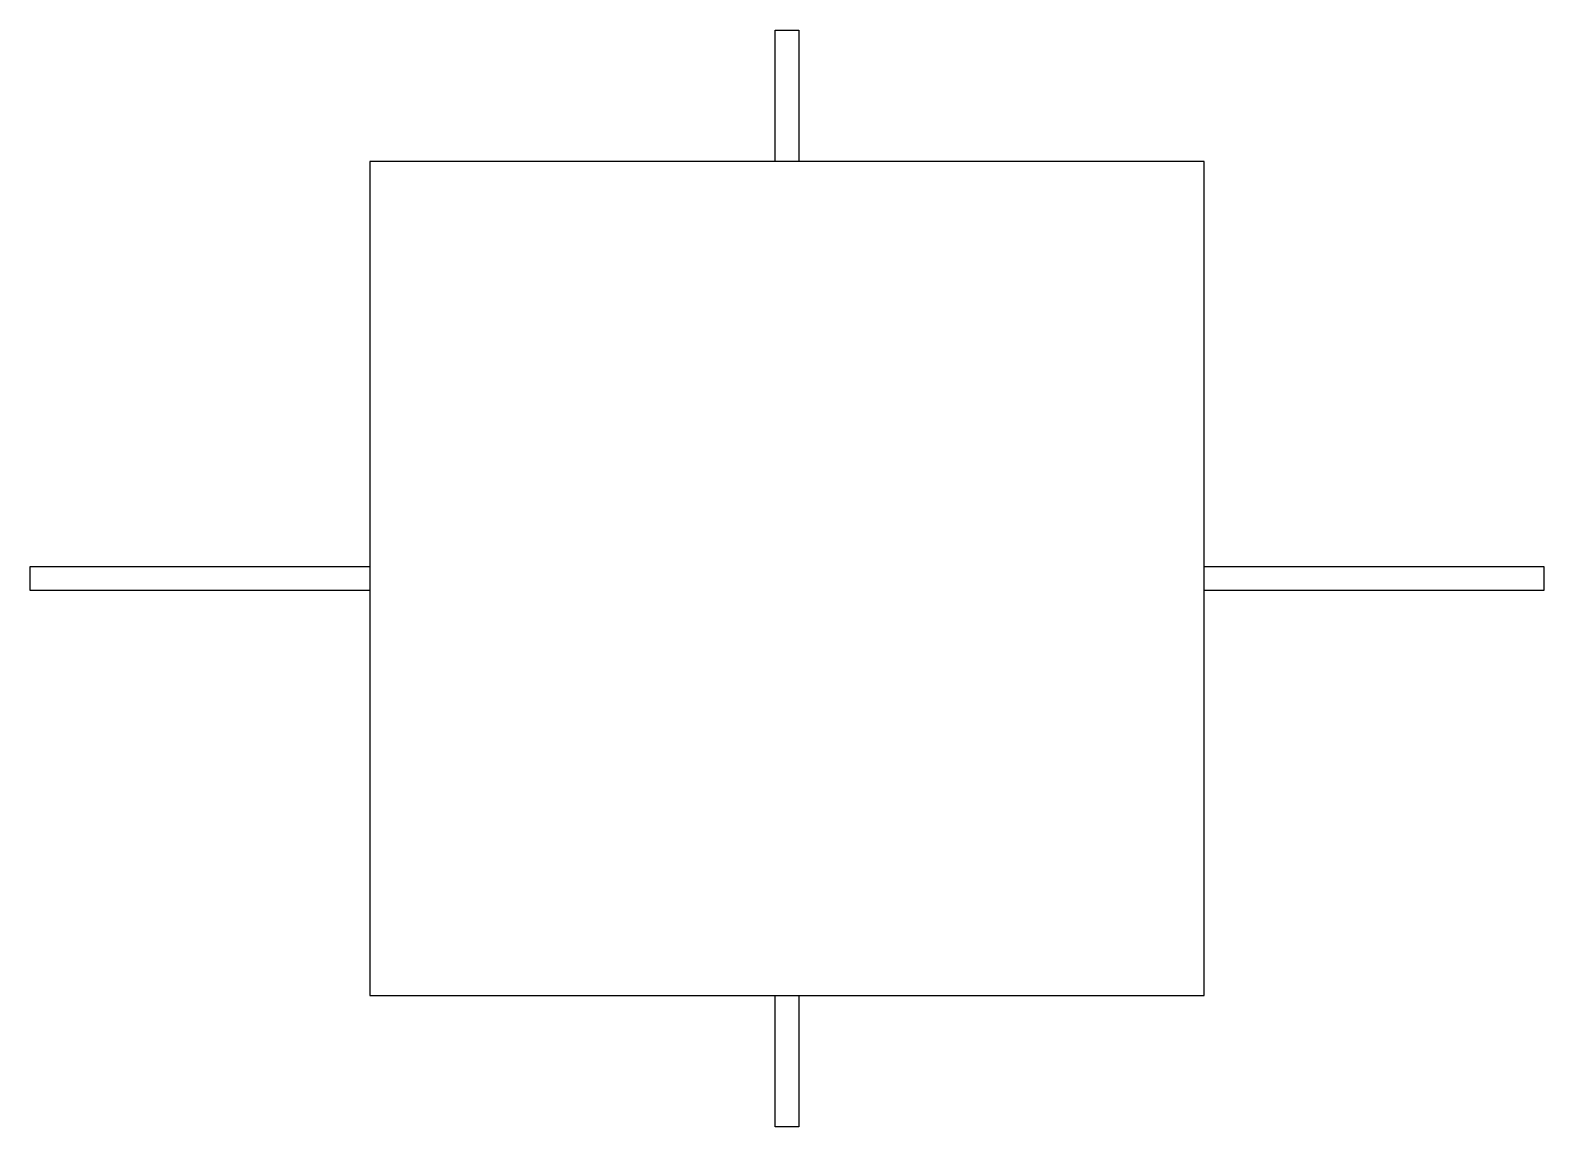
# Model space of a CAD drawing. Header units: millimetres. Extents: x 3.6 to 16.4, y 1.4 to 10.6.
import ezdxf

# ---------------------------------------------------------------- set-up
doc = ezdxf.new("R2010")
doc.units = ezdxf.units.MM
doc.layers.add('CHAMBERS', color=5, linetype='CONTINUOUS')
doc.layers.add('CHANNELS', color=3, linetype='CONTINUOUS')

msp = doc.modelspace()

# ---------------------------------------------------------------- linework, layer by layer
at = {"layer": 'CHAMBERS'}
msp.add_lwpolyline([(6.5, 2.5), (13.5, 2.5), (13.5, 9.5), (6.5, 9.5)], close=True, dxfattribs=at)
at = {"layer": 'CHANNELS'}
for points in [[(10.1, 10.6), (10.1, 9.5), (9.9, 9.5), (9.9, 10.6)], [(3.65, 6.1), (6.5, 6.1), (6.5, 5.9), (3.65, 5.9)], [(13.5, 6.1), (16.35, 6.1), (16.35, 5.9), (13.5, 5.9)], [(10.1, 2.5), (10.1, 1.4), (9.9, 1.4), (9.9, 2.5)]]:
    msp.add_lwpolyline(points, close=True, dxfattribs=at)

doc.saveas('drawing.dxf')
